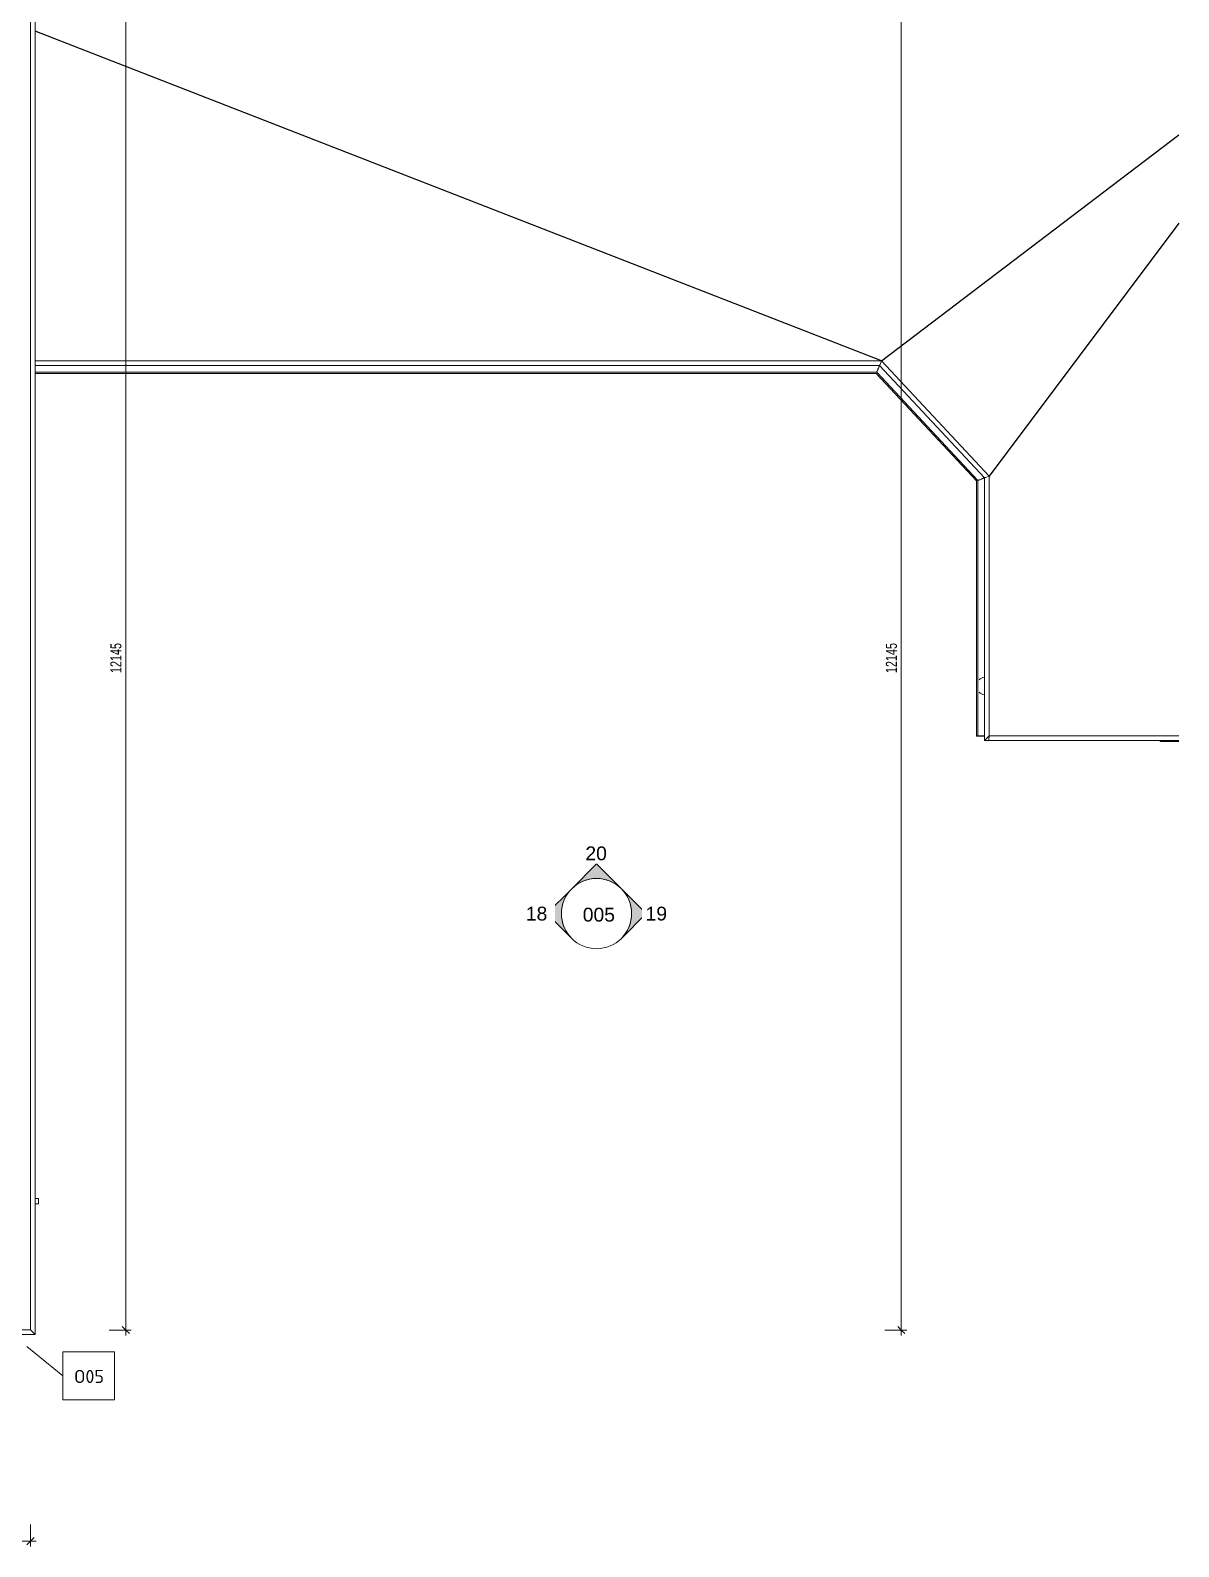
# Model space of a CAD drawing. Header units: millimetres. Extents: x -2665 to 226309, y -45352 to 20466.
# Drawn here: x 41720 to 52101, y -31229 to -17522 of the extents above; entities that cross this region are included whole.
import ezdxf

# ---------------------------------------------------------------- set-up
doc = ezdxf.new("R2010")
doc.units = ezdxf.units.MM
for name, color, linetype, lineweight in [('A-ANNO-DIMS', 211, 'Continuous', 9), ('A-ANNO-DIMS-50', 211, 'Continuous', 9), ('A-GENM', 13, 'Continuous', 13), ('A-ROOF', 132, 'Continuous', 13), ('A-ROOF-OTLN', 132, 'Continuous', 13), ('E-POWR-CNDT-IDEN', 130, 'Continuous', 9), ('G-ANNO-SYMB', 111, 'Continuous', 9), ('P-PIPE', 3, 'Continuous', 13), ('Q-SPCQ', 91, 'Continuous', 13)]:
    doc.layers.add(name, color=color, linetype=linetype, lineweight=lineweight)
doc.styles.add('Arial', font='arial.ttf', dxfattribs={"height": 125})
doc.styles.add('Arial_1', font='arial.ttf', dxfattribs={"width": 0.7, "height": 100})
doc.styles.add('ISOCPEUR_1', font='isocpeur.ttf', dxfattribs={"height": 119.0625})
doc.dimstyles.new('Vnitřní_-_průhledné', dxfattribs={"dimscale": 304.8, "dimtxt": 102.02594, "dimasz": 0.213255, "dimexe": 0.164042, "dimexo": 0.0625, "dimgap": 0.032808, "dimtad": 1, "dimdec": 0, "dimrnd": 5, "dimzin": 0, "dimdsep": 46, "dimtxsty": 'Arial_1', "dimblk1": 'OBLIQUE', "dimblk2": 'OBLIQUE', "dimsah": 1, "dimcen": 0.09, "dimdle": 0.164042, "dimazin": 0, "dimtfac": 1, "dimtdec": 4, "dimtix": 1, "dimtmove": 0, "dimatfit": 3, "dimfxl": 0.492126, "dimfxlon": 1, "dimtvp": 1, "dimtolj": 1, "dimtzin": 0, "dimarcsym": 2})

# ---------------------------------------------------------------- blocks, each defined once
blk = doc.blocks.new('parapet_ext - parapet_ext-V9-STŘECHA NÁVRH A')
at = {"layer": 'Q-SPCQ'}
h = blk.add_hatch(dxfattribs=at)
h.set_pattern_fill('FP_9', color=11, style=0, pattern_type=2)
h.set_pattern_definition([(45, (-52336.74, 23649.28), (-176.7767, 176.7767), [])])
h.paths.add_polyline_path([(-400, -292), (-400, -300), (-235, -300), (-235, -292)])
at = {"layer": 'Q-SPCQ', "color": 21, "lineweight": 25}
for p, q in [((-400, -300), (-400, -292)), ((-235, -300), (-400, -300))]:
    blk.add_line(p, q, dxfattribs=at)
blk = doc.blocks.new('parapet_ext - parapet_ext-V12-STŘECHA NÁVRH A')
at = {"layer": 'Q-SPCQ'}
h = blk.add_hatch(dxfattribs=at)
h.set_pattern_fill('FP_11', color=11, style=0, pattern_type=2)
h.set_pattern_definition([(135, (-21832.27, -41463.6), (-176.7767, -176.7767), [])])
h.paths.add_polyline_path([(-319, 300), (-319, 300), (-400, 300), (-400, 300)])
blk = doc.blocks.new('parapet_ext - parapet_ext-V13-STŘECHA NÁVRH A')
at = {"layer": 'Q-SPCQ'}
h = blk.add_hatch(dxfattribs=at)
h.set_pattern_fill('FP_12', color=11, style=0, pattern_type=2)
h.set_pattern_definition([(135, (-23332.27, -41463.6), (-176.7767, -176.7767), [])])
h.paths.add_polyline_path([(-319, 300), (-319, 300), (-400, 300), (-400, 300)])
blk = doc.blocks.new('Koncovka okap - Koncovka okap-1679063-STŘECHA NÁVRH A')
at = {"layer": 'P-PIPE', "color": 11}
for p, q in [((50274, -23899), (50345, -23899)), ((50274, -23899), (50274, -23901)), ((50345, -23901), (50274, -23901))]:
    blk.add_line(p, q, dxfattribs=at)
blk = doc.blocks.new('BP_ZÁSTUPNÝ PRVEK - BP_ZÁSTUPNÝ PRVEK - OV4-2137774-STŘECHA NÁVRH A')
at = {"layer": 'A-GENM', "color": 11}
for p, q in [((50, 50), (19, 50)), ((19, 0), (50, 0)), ((50, 0), (50, 50))]:
    blk.add_line(p, q, dxfattribs=at)
blk = doc.blocks.new('DIMBLOCK14-STŘECHA NÁVRH A')
at = {"layer": 'A-ANNO-DIMS-50'}
for p, q in [((49594, -17127), (49444, -17127)), ((49594, -17077), (49594, -29321)), ((49594, -17127), (49644, -17127)), ((49594, -29271), (49444, -29271)), ((49594, -29271), (49644, -29271))]:
    blk.add_line(p, q, dxfattribs=at)
at = {"layer": 'A-ANNO-DIMS-50', "lineweight": 18}
for p, q in [((49594, -17127), (49561, -17094)), ((49594, -17127), (49626, -17159)), ((49594, -29271), (49561, -29238)), ((49594, -29271), (49626, -29303))]:
    blk.add_line(p, q, dxfattribs=at)
at = {"layer": 'A-ANNO-DIMS-50', "color": 0, "insert": (49454, -23332), "char_height": 100, "width": 320.2, "attachment_point": 1, "rotation": 90, "line_spacing_factor": 0.941778, "style": 'Arial_1'}
blk.add_mtext('12145', dxfattribs=at)
blk = doc.blocks.new('_Oblique')
at = {"color": 0, "linetype": 'ByBlock', "lineweight": -2}
blk.add_line((-0.5, -0.5), (0.5, 0.5), dxfattribs=at)
blk = doc.blocks.new('Pohled - Vyplněná šipka-93341-STŘECHA NÁVRH A')
at = {"layer": 'G-ANNO-SYMB'}
blk.add_circle((0, 0), 6.35, dxfattribs=at)
blk = doc.blocks.new('Pohled - Vyplněná šipka-94945-STŘECHA NÁVRH A')
at = {"layer": 'G-ANNO-SYMB'}
h = blk.add_hatch(color=256, dxfattribs=at)
edge = h.paths.add_edge_path()
edge.add_line((0, 8.98), (4.49, 4.49))
edge.add_arc((0, 0), 6.35, 45, 135)
edge.add_line((-4.49, 4.49), (0, 8.98))
for p, q in [((0, 8.98), (-4.49, 4.49)), ((0, 8.98), (-4.49, 4.49)), ((4.49, 4.49), (0, 8.98)), ((4.49, 4.49), (0, 8.98))]:
    blk.add_line(p, q, dxfattribs=at)
blk.add_arc((0, 0), 6.35, 45, 135, dxfattribs=at)
blk = doc.blocks.new('DIMBLOCK36-STŘECHA NÁVRH A')
at = {"layer": 'A-ANNO-DIMS-50'}
for p, q in [((22394, -31179), (22394, -31029)), ((41722, -31179), (41722, -31029)), ((22394, -31179), (41772, -31179)), ((22394, -31179), (22394, -31229)), ((41722, -31179), (41722, -31229))]:
    blk.add_line(p, q, dxfattribs=at)
at = {"layer": 'A-ANNO-DIMS-50', "lineweight": 18}
for p, q in [((22394, -31179), (22362, -31212)), ((22394, -31179), (22427, -31147)), ((41722, -31179), (41689, -31212)), ((41722, -31179), (41754, -31147))]:
    blk.add_line(p, q, dxfattribs=at)
at = {"layer": 'A-ANNO-DIMS-50', "color": 0, "insert": (31925, -31039), "char_height": 100, "width": 320.2, "attachment_point": 1, "line_spacing_factor": 0.941778, "style": 'Arial_1'}
blk.add_mtext('19325', dxfattribs=at)
blk = doc.blocks.new('DIMBLOCK39-STŘECHA NÁVRH A')
at = {"layer": 'A-ANNO-DIMS-50'}
for p, q in [((42582, -17127), (42432, -17127)), ((42582, -17077), (42582, -29321)), ((42582, -17127), (42632, -17127)), ((42582, -29271), (42432, -29271)), ((42582, -29271), (42632, -29271))]:
    blk.add_line(p, q, dxfattribs=at)
at = {"layer": 'A-ANNO-DIMS-50', "lineweight": 18}
for p, q in [((42582, -17127), (42550, -17094)), ((42582, -17127), (42615, -17159)), ((42582, -29271), (42550, -29238)), ((42582, -29271), (42615, -29303))]:
    blk.add_line(p, q, dxfattribs=at)
at = {"layer": 'A-ANNO-DIMS-50', "color": 0, "insert": (42443, -23332), "char_height": 100, "width": 320.2, "attachment_point": 1, "rotation": 90, "line_spacing_factor": 0.941778, "style": 'Arial_1'}
blk.add_mtext('12145', dxfattribs=at)

msp = doc.modelspace()

# ---------------------------------------------------------------- linework, layer by layer
at = {"layer": 'A-ROOF', "color": 11}
for p, q in [((41721.6, -29270.5), (41721.6, -17126.7)), ((22394.5, -29270.5), (41721.6, -29270.5))]:
    msp.add_line(p, q, dxfattribs=at)
at = {"layer": 'A-ROOF', "color": 31, "lineweight": 25}
for p, q in [((49415.6, -20509.6), (41763.6, -17530)), ((49415.6, -20509.6), (52101.3, -18467.7)), ((52101.3, -19264.5), (50386.7, -21551))]:
    msp.add_line(p, q, dxfattribs=at)
at = {"layer": 'A-ROOF'}
for p, q in [((49415.6, -20509.6), (41763.6, -20509.6)), ((50386.7, -21551), (49415.6, -20509.6)), ((50386.7, -23899.3), (50386.7, -21551)), ((52101.3, -23899.3), (50386.7, -23899.3))]:
    msp.add_line(p, q, dxfattribs=at)
at = {"layer": 'A-ROOF-OTLN', "color": 11}
for p, q in [((41763.6, -29312.5), (41763.6, -17084.7)), ((41763.6, -20551.6), (49397.4, -20551.6)), ((49397.4, -20551.6), (50344.8, -21567.5)), ((49401.3, -20542.6), (49415.6, -20509.6)), ((49371.2, -20611.8), (41763.6, -20611.8)), ((49366.4, -20622.8), (41763.6, -20622.8)), ((50273.6, -21595.6), (49366.4, -20622.8)), ((50284.6, -21591.2), (49371.2, -20611.8)), ((50273.6, -23899.3), (50273.6, -21595.6)), ((50284.6, -23899.3), (50284.6, -21591.2)), ((50344.8, -21567.5), (50344.8, -23941.3)), ((50353.8, -21564), (50386.7, -21551)), ((50284.6, -23899.3), (50273.6, -23899.3)), ((50344.8, -23941.3), (52101.3, -23941.3)), ((50353.8, -23932.3), (50386.7, -23899.3)), ((50386.4, -23932.3), (50386.7, -23899.3)), ((22858.3, -29312.5), (41763.6, -29312.5)), ((41754.6, -29303.5), (41721.6, -29270.5))]:
    msp.add_line(p, q, dxfattribs=at)
for points, knots in [([(49397.4, -20551.7), (49396.9, -20552.7), (49395.2, -20556.6), (49392.3, -20563.2), (49388.8, -20571.4), (49385.4, -20579.1), (49382.3, -20586.2), (49378.6, -20594.9), (49374.7, -20603.7), (49371.9, -20610.3), (49371.2, -20611.8), (49371.2, -20611.8)], [-0.47352116, -0.47352116, -0.47352116, -0.47352116, -0.45833333, -0.41666667, -0.375, -0.33333333, -0.29166667, -0.25, -0.16666667, -0.08333333, 0, 0, 0, 0]), ([(49397.4, -20551.6), (49397.4, -20551.6), (49397.4, -20551.5), (49397.7, -20550.9), (49398.1, -20550.1), (49398.4, -20549.3), (49398.7, -20548.6), (49399, -20547.9), (49399.3, -20547.2), (49399.6, -20546.4), (49400.1, -20545.3), (49400.7, -20544), (49401.1, -20543.1), (49401.3, -20542.6)], [0, 0, 0, 0, 0.125, 0.25, 0.375, 0.4375, 0.5, 0.5625, 0.625, 0.6875, 0.75, 0.875, 1, 1, 1, 1]), ([(50344.7, -21567.6), (50343.7, -21568), (50339.8, -21569.5), (50333.1, -21572.1), (50325, -21575.3), (50314.7, -21579.4), (50303.2, -21583.9), (50292.7, -21588), (50286.1, -21590.6), (50284.6, -21591.3), (50284.6, -21591.2)], [-0.47352116, -0.47352116, -0.47352116, -0.47352116, -0.45833333, -0.41666667, -0.375, -0.33333333, -0.25, -0.16666667, -0.08333333, 0, 0, 0, 0]), ([(50344.8, -21567.5), (50344.8, -21567.5), (50344.9, -21567.5), (50345.5, -21567.2), (50346.5, -21566.9), (50347.5, -21566.4), (50348.5, -21566.1), (50349.2, -21565.8), (50350, -21565.5), (50351, -21565.1), (50352.3, -21564.6), (50353.3, -21564.2), (50353.8, -21564)], [0, 0, 0, 0, 0.125, 0.25, 0.375, 0.5, 0.5625, 0.625, 0.6875, 0.75, 0.875, 1, 1, 1, 1]), ([(50344.8, -23941.3), (50344.8, -23941.3), (50344.9, -23941.2), (50345.2, -23940.8), (50345.5, -23940.5), (50345.9, -23940.1), (50346.2, -23939.8), (50346.6, -23939.4), (50347.1, -23938.9), (50347.6, -23938.4), (50348.1, -23937.9), (50348.5, -23937.6), (50348.8, -23937.2), (50349.2, -23936.8), (50349.6, -23936.4), (50350, -23936), (50350.4, -23935.7), (50350.8, -23935.3), (50351.1, -23934.9), (50351.7, -23934.3), (50352.6, -23933.4), (50353.3, -23932.7), (50353.8, -23932.3)], [0, 0, 0, 0, 0.125, 0.1875, 0.25, 0.3125, 0.34375, 0.375, 0.4375, 0.5, 0.53125, 0.5625, 0.59375, 0.625, 0.65625, 0.6875, 0.71875, 0.75, 0.78125, 0.8125, 0.875, 1, 1, 1, 1]), ([(50386.5, -23941.3), (50386.5, -23941.3), (50386.4, -23941.1), (50386.4, -23940.5), (50386.4, -23939.6), (50386.4, -23937.9), (50386.3, -23935.3), (50386.4, -23933.2), (50386.4, -23932.3)], [0, 0, 0, 0, 0.125, 0.25, 0.375, 0.5, 0.75, 1, 1, 1, 1]), ([(41763.6, -29312.5), (41763.6, -29312.5), (41763.5, -29312.4), (41763.1, -29312), (41762.8, -29311.7), (41762.4, -29311.3), (41762.1, -29311), (41761.7, -29310.6), (41761.2, -29310.1), (41760.7, -29309.6), (41760.2, -29309.1), (41759.9, -29308.8), (41759.5, -29308.4), (41759.1, -29308), (41758.7, -29307.7), (41758.4, -29307.3), (41758, -29306.9), (41757.6, -29306.5), (41757.2, -29306.1), (41756.7, -29305.6), (41755.8, -29304.7), (41755, -29303.9), (41754.6, -29303.5)], [0, 0, 0, 0, 0.125, 0.1875, 0.25, 0.3125, 0.34375, 0.375, 0.4375, 0.5, 0.53125, 0.5625, 0.59375, 0.625, 0.65625, 0.6875, 0.71875, 0.75, 0.78125, 0.8125, 0.875, 1, 1, 1, 1])]:
    msp.add_open_spline(points, degree=3, knots=knots, dxfattribs=at)
at = {"layer": 'E-POWR-CNDT-IDEN'}
msp.add_line((41687.4, -29419.1), (42013.6, -29684), dxfattribs=at)
at = {"layer": 'E-POWR-CNDT-IDEN', "flags": 128}
msp.add_lwpolyline([(42013.6, -29466.6), (42481.3, -29466.6), (42481.3, -29901.3), (42013.6, -29901.3)], close=True, dxfattribs=at)
at = {"layer": 'P-PIPE', "color": 11}
for start, end in [(95.94825, 135), (225, 264.05175)]:
    msp.add_arc((50352.9, -23449.3), 79.4, start, end, dxfattribs=at)

# ---------------------------------------------------------------- block references
at = {"layer": 'A-GENM', "color": 11}
msp.add_blockref('BP_ZÁSTUPNÝ PRVEK - BP_ZÁSTUPNÝ PRVEK - OV4-2137774-STŘECHA NÁVRH A', (41744.1, -28131.1), dxfattribs=at)
at = {"layer": 'G-ANNO-SYMB', "xscale": 49.99999999999998, "yscale": 49.99999999999998, "zscale": 49.99999999999998}
for name in ['Pohled - Vyplněná šipka-94945-STŘECHA NÁVRH A', 'Pohled - Vyplněná šipka-93341-STŘECHA NÁVRH A']:
    msp.add_blockref(name, (46838.3, -25506.2), dxfattribs=at)
at = {"layer": 'G-ANNO-SYMB', "xscale": 49.99999999999998, "yscale": 49.99999999999998, "zscale": 49.99999999999998, "rotation": 90}
msp.add_blockref('Pohled - Vyplněná šipka-94945-STŘECHA NÁVRH A', (46838.3, -25506.2), dxfattribs=at)
at = {"layer": 'P-PIPE', "color": 11}
msp.add_blockref('Koncovka okap - Koncovka okap-1679063-STŘECHA NÁVRH A', (0, 0), dxfattribs=at)
at = {"layer": 'Q-SPCQ', "color": 21, "lineweight": 25, "rotation": 269.9999999999999}
for name, p in [('parapet_ext - parapet_ext-V12-STŘECHA NÁVRH A', (41463.6, -21832.3)), ('parapet_ext - parapet_ext-V13-STŘECHA NÁVRH A', (41463.6, -23332.3))]:
    msp.add_blockref(name, p, dxfattribs=at)
at = {"layer": 'Q-SPCQ', "color": 21, "lineweight": 25}
msp.add_blockref('parapet_ext - parapet_ext-V9-STŘECHA NÁVRH A', (52336.7, -23649.3), dxfattribs=at)

# ---------------------------------------------------------------- dimensions: what is measured, and where the dimension line sits
at = {"layer": 'A-ANNO-DIMS'}
for base, p1, p2, picture, middle in [((42582.4, -29270.5), (42432.4, -17126.7), (42432.4, -29270.5), 'DIMBLOCK39-STŘECHA NÁVRH A', (42521.3, -23198.6)), ((49593.9, -29270.5), (49443.9, -17126.7), (49443.9, -29270.5), 'DIMBLOCK14-STŘECHA NÁVRH A', (49532.8, -23198.6))]:
    dim = msp.add_linear_dim(base=base, p1=p1, p2=p2, angle=90, dimstyle='Vnitřní_-_průhledné', override={"dimpost": '<>', "dimfxl": 12143.797639}, dxfattribs=at)
    dim.commit()
    dim.dimension.update_dxf_attribs({"geometry": picture, "text_midpoint": middle})
dim = msp.add_linear_dim(base=(41721.6, -31179.3), p1=(22394.5, -31029.3), p2=(41721.6, -31029.3), dimstyle='Vnitřní_-_průhledné', override={"dimpost": '<>', "dimfxl": 19327.10309}, dxfattribs=at)
dim.commit()
dim.dimension.update_dxf_attribs({"geometry": 'DIMBLOCK36-STŘECHA NÁVRH A', "text_midpoint": (32058, -31118.2)})

# ---------------------------------------------------------------- next in the draw order: texts
at = {"layer": 'E-POWR-CNDT-IDEN', "insert": (42115.2, -29631.1), "char_height": 119.06, "width": 316.667, "attachment_point": 1, "style": 'ISOCPEUR_1', "bg_fill": 3, "box_fill_scale": 1.25, "bg_fill_color": 256, "bg_fill_true_color": 13158600, "bg_fill_transparency": 0}
msp.add_mtext('O05', dxfattribs=at)
at = {"layer": 'G-ANNO-SYMB', "char_height": 125, "attachment_point": 1, "style": 'Arial', "bg_fill": 3, "box_fill_scale": 1.25, "bg_fill_color": 256, "bg_fill_true_color": 13158600, "bg_fill_transparency": 0}
for s, insert, width in [('20', (46737.7, -24899.4), 232.489), ('18', (46199.4, -25443.8), 232.489), ('108', (46713.9, -25453.4), 348.734)]:
    msp.add_mtext(s, dxfattribs=dict(at, insert=insert, width=width))

# ---------------------------------------------------------------- next in the draw order: block references
at = {"layer": 'G-ANNO-SYMB', "xscale": 49.99999999999998, "yscale": 49.99999999999998, "zscale": 49.99999999999998}
for name in ['Pohled - Vyplněná šipka-94945-STŘECHA NÁVRH A', 'Pohled - Vyplněná šipka-93341-STŘECHA NÁVRH A']:
    msp.add_blockref(name, (46838.3, -25506.2), dxfattribs=at)
at = {"layer": 'G-ANNO-SYMB', "xscale": 49.99999999999998, "yscale": 49.99999999999998, "zscale": 49.99999999999998, "rotation": 90}
msp.add_blockref('Pohled - Vyplněná šipka-94945-STŘECHA NÁVRH A', (46838.3, -25506.2), dxfattribs=at)
at = {"layer": 'G-ANNO-SYMB', "extrusion": (0, 0, -1), "xscale": 49.99999999999998, "yscale": 49.99999999999998, "zscale": 49.99999999999998, "rotation": 89.9999999999998}
msp.add_blockref('Pohled - Vyplněná šipka-94945-STŘECHA NÁVRH A', (-46838.3, -25506.2), dxfattribs=at)

# ---------------------------------------------------------------- next in the draw order: texts
at = {"layer": 'G-ANNO-SYMB', "char_height": 125, "attachment_point": 1, "style": 'Arial', "bg_fill": 3, "box_fill_scale": 1.25, "bg_fill_color": 256, "bg_fill_true_color": 13158600, "bg_fill_transparency": 0}
for s, insert, width in [('20', (46737.7, -24899.4), 232.489), ('18', (46199.4, -25443.8), 232.489), ('116', (46713.9, -25453.4), 348.734), ('19', (47282.1, -25443.8), 232.489)]:
    msp.add_mtext(s, dxfattribs=dict(at, insert=insert, width=width))

# ---------------------------------------------------------------- next in the draw order: block references
at = {"layer": 'G-ANNO-SYMB', "xscale": 49.99999999999998, "yscale": 49.99999999999998, "zscale": 49.99999999999998}
for name in ['Pohled - Vyplněná šipka-94945-STŘECHA NÁVRH A', 'Pohled - Vyplněná šipka-93341-STŘECHA NÁVRH A']:
    msp.add_blockref(name, (46838.3, -25506.2), dxfattribs=at)
at = {"layer": 'G-ANNO-SYMB', "xscale": 49.99999999999998, "yscale": 49.99999999999998, "zscale": 49.99999999999998, "rotation": 90}
msp.add_blockref('Pohled - Vyplněná šipka-94945-STŘECHA NÁVRH A', (46838.3, -25506.2), dxfattribs=at)

# ---------------------------------------------------------------- next in the draw order: texts
at = {"layer": 'G-ANNO-SYMB', "char_height": 125, "attachment_point": 1, "style": 'Arial', "bg_fill": 3, "box_fill_scale": 1.25, "bg_fill_color": 256, "bg_fill_true_color": 13158600, "bg_fill_transparency": 0}
for s, insert, width in [('20', (46737.7, -24899.4), 232.489), ('116', (46713.9, -25453.4), 348.734)]:
    msp.add_mtext(s, dxfattribs=dict(at, insert=insert, width=width))

# ---------------------------------------------------------------- next in the draw order: block references
at = {"layer": 'G-ANNO-SYMB', "xscale": 49.99999999999998, "yscale": 49.99999999999998, "zscale": 49.99999999999998}
msp.add_blockref('Pohled - Vyplněná šipka-93341-STŘECHA NÁVRH A', (46838.3, -25506.2), dxfattribs=at)
at = {"layer": 'G-ANNO-SYMB', "extrusion": (0, 0, -1), "xscale": 49.99999999999998, "yscale": 49.99999999999998, "zscale": 49.99999999999998, "rotation": 90.00000000000038}
msp.add_blockref('Pohled - Vyplněná šipka-94945-STŘECHA NÁVRH A', (-46838.3, -25506.2), dxfattribs=at)

# ---------------------------------------------------------------- next in the draw order: texts
at = {"layer": 'G-ANNO-SYMB', "char_height": 125, "attachment_point": 1, "style": 'Arial', "bg_fill": 3, "box_fill_scale": 1.25, "bg_fill_color": 256, "bg_fill_true_color": 13158600, "bg_fill_transparency": 0}
for s, insert, width in [('116', (46713.9, -25453.4), 348.734), ('19', (47282.1, -25443.8), 232.489)]:
    msp.add_mtext(s, dxfattribs=dict(at, insert=insert, width=width))

# ---------------------------------------------------------------- next in the draw order: block references
at = {"layer": 'G-ANNO-SYMB', "xscale": 49.99999999999998, "yscale": 49.99999999999998, "zscale": 49.99999999999998}
msp.add_blockref('Pohled - Vyplněná šipka-93341-STŘECHA NÁVRH A', (46838.3, -25506.2), dxfattribs=at)

# ---------------------------------------------------------------- next in the draw order: texts
at = {"layer": 'G-ANNO-SYMB', "char_height": 125, "attachment_point": 1, "style": 'Arial', "bg_fill": 3, "box_fill_scale": 1.25, "bg_fill_color": 256, "bg_fill_true_color": 13158600, "bg_fill_transparency": 0}
for s, insert, width in [('18', (46199.4, -25443.8), 232.489), ('005', (46713.9, -25453.4), 348.734)]:
    msp.add_mtext(s, dxfattribs=dict(at, insert=insert, width=width))

# ---------------------------------------------------------------- next in the draw order: block references
at = {"layer": 'G-ANNO-SYMB', "xscale": 49.99999999999998, "yscale": 49.99999999999998, "zscale": 49.99999999999998}
msp.add_blockref('Pohled - Vyplněná šipka-93341-STŘECHA NÁVRH A', (46838.3, -25506.2), dxfattribs=at)

# ---------------------------------------------------------------- next in the draw order: texts
at = {"layer": 'G-ANNO-SYMB', "insert": (46713.9, -25453.4), "char_height": 125, "width": 348.734, "attachment_point": 1, "style": 'Arial', "bg_fill": 3, "box_fill_scale": 1.25, "bg_fill_color": 256, "bg_fill_true_color": 13158600, "bg_fill_transparency": 0}
msp.add_mtext('005', dxfattribs=at)

# ---------------------------------------------------------------- next in the draw order: block references
at = {"layer": 'G-ANNO-SYMB', "xscale": 49.99999999999998, "yscale": 49.99999999999998, "zscale": 49.99999999999998}
msp.add_blockref('Pohled - Vyplněná šipka-93341-STŘECHA NÁVRH A', (46838.3, -25506.2), dxfattribs=at)

# ---------------------------------------------------------------- next in the draw order: texts
at = {"layer": 'G-ANNO-SYMB', "insert": (46713.9, -25453.4), "char_height": 125, "width": 348.734, "attachment_point": 1, "style": 'Arial', "bg_fill": 3, "box_fill_scale": 1.25, "bg_fill_color": 256, "bg_fill_true_color": 13158600, "bg_fill_transparency": 0}
msp.add_mtext('005', dxfattribs=at)

# ---------------------------------------------------------------- next in the draw order: block references
at = {"layer": 'G-ANNO-SYMB', "extrusion": (0, 0, -1), "xscale": 49.99999999999998, "yscale": 49.99999999999998, "zscale": 49.99999999999998, "rotation": 90.00000000000038}
msp.add_blockref('Pohled - Vyplněná šipka-94945-STŘECHA NÁVRH A', (-46838.3, -25506.2), dxfattribs=at)

# ---------------------------------------------------------------- next in the draw order: texts
at = {"layer": 'G-ANNO-SYMB', "insert": (47282.1, -25443.8), "char_height": 125, "width": 232.489, "attachment_point": 1, "style": 'Arial', "bg_fill": 3, "box_fill_scale": 1.25, "bg_fill_color": 256, "bg_fill_true_color": 13158600, "bg_fill_transparency": 0}
msp.add_mtext('19', dxfattribs=at)

doc.saveas('drawing.dxf')
